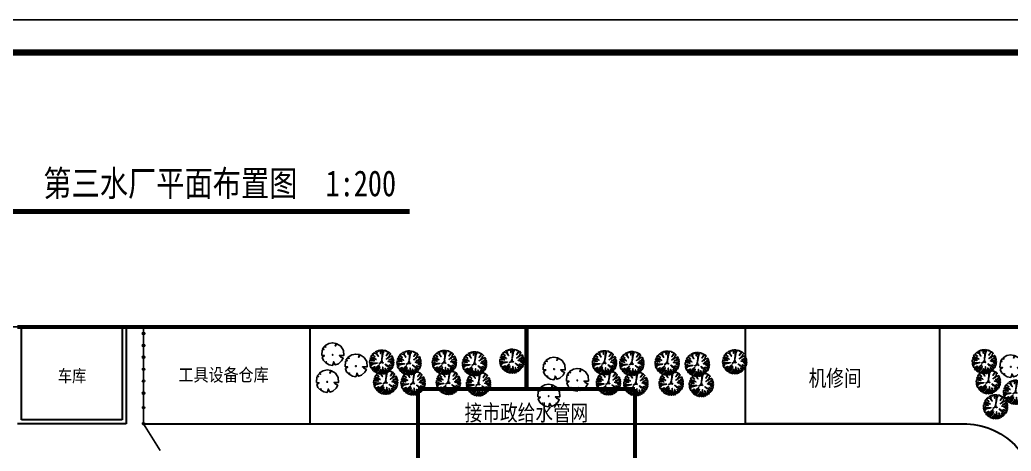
# Model space of a CAD drawing. Extents: x 301136 to 469336, y 529561 to 648381.
# Drawn here: x 351495 to 412785, y 621698 to 648381 of the extents above; entities that cross this region are included whole.
import ezdxf
from ezdxf.enums import TextEntityAlignment as Align

# ---------------------------------------------------------------- set-up
doc = ezdxf.new("R2010")
doc.units = 0
doc.header["$LTSCALE"] = 40
doc.linetypes.add('ACAD_ISO02W100', pattern=[15, 12, -3])
for name, color, linetype in [('GREEN', 80, 'Continuous'), ('PUB_TEXT', 7, 'Continuous'), ('tree', 64, 'Continuous'), ('TUBAO', 7, 'Continuous'), ('文字', 10, 'Continuous'), ('标注', 7, 'Continuous')]:
    doc.layers.add(name, color=color, linetype=linetype)
for name, color, linetype, lineweight in [('公路', 41, 'Continuous', 30), ('原有构建筑物', 1, 'ACAD_ISO02W100', 30), ('围墙', 82, '围墙', 60), ('给水管', 180, 'Continuous', 120)]:
    doc.layers.add(name, color=color, linetype=linetype, lineweight=lineweight)
doc.styles.add('HZ', font='SIMFANG.TTF', dxfattribs={"width": 0.8})
doc.styles.add('宋体', font='SimSun.ttf', dxfattribs={"width": 0.85})
doc.linetypes.add('围墙', pattern='A,20,[130,ltypeshp.shx,S=5,R=0,X=0,Y=-5],20', length=40)

# ---------------------------------------------------------------- blocks, each defined once
blk = doc.blocks.new('A$C661509B1')
at = {"layer": 'tree', "color": 72}
blk.add_lwpolyline([(5.39, 1.22), (5.2, 1.04), (4.98, 1.13), (4.64, 1.42), (4.46, 1.45), (4.57, 1.2), (4.78, 1.03), (5, 0.78), (4.86, 0.65), (4.65, 0.77), (4.55, 0.89), (4.33, 0.83), (4.52, 0.78), (4.62, 0.55), (4.43, 0.36), (4.29, 0.65), (4.15, 0.65), (3.83, 1.43), (3.96, 0.79), (3.89, 0.75), (4.1, 0.19), (3.9, 0.12), (3.83, 0.32), (3.86, 0.39), (3.75, 0.77), (3.62, 0.8), (3.63, 0.69), (3.68, 0.26), (3.6, 0.21), (3.67, 0.06), (3.43, 0.03), (3.26, 1.72), (3.24, 1.14), (3.14, 0.95), (3.06, 0.79), (3.15, 0.01), (3, 0), (2.98, 0.19), (2.84, 0.3), (2.88, 0.75), (2.74, 0.15), (2.66, 0.14), (2.62, 0.01), (2.37, 0.06), (2.79, 1.2), (2.45, 0.46), (2.28, 0.49), (2.12, 0.13), (1.66, 0.32), (1.8, 0.6), (2.05, 0.77), (2.33, 1.26), (2.51, 1.8), (2.13, 1.24), (1.81, 1.09), (1.51, 0.45), (1.13, 0.63), (1.25, 0.8), (1.27, 0.94), (1.52, 1.17), (1.87, 1.42), (1.91, 1.66), (2.35, 2.21), (1.75, 1.71), (1.7, 1.54), (1.43, 1.4), (1.23, 1.41), (1.03, 1.17), (1.03, 0.94), (0.86, 0.89), (0.61, 1.22), (0.79, 1.37), (1.04, 1.53), (1.39, 1.73), (1.24, 1.81), (0.82, 1.57), (0.66, 1.62), (0.43, 1.5), (0.14, 2.02), (0.5, 2.14), (0.53, 2.26), (0.11, 2.19), (0.04, 2.59), (0.25, 2.6), (0.82, 2.45), (1.9, 2.72), (0.84, 2.71), (0.6, 2.91), (0.34, 2.92), (0.35, 2.78), (0, 2.84), (0.03, 3.41), (1.01, 3.27), (1.22, 3.3), (0.85, 3.54), (0.53, 3.6), (0.39, 3.72), (0.14, 3.77), (0.2, 4.02), (0.8, 3.86), (1.07, 3.85), (1.66, 3.61), (1.07, 4.02), (0.75, 4.1), (0.34, 4.31), (0.6, 4.71), (0.89, 4.61), (1.33, 4.33), (0.94, 4.71), (0.66, 4.84), (1.17, 5.29), (1.32, 5.09), (1.69, 5.03), (2.17, 4.36), (1.74, 5.11), (1.91, 5.27), (1.67, 5.43), (1.45, 5.5), (2, 5.72), (2.26, 5.61), (2.09, 5.81), (2.46, 5.85), (2.63, 5.93), (2.74, 5.06), (2.8, 5.43), (2.76, 5.92), (3.27, 5.94), (3.33, 5.8), (3.23, 5.58), (3.05, 3.63), (3.38, 5.36), (3.53, 5.44), (3.56, 5.89), (4.04, 5.8), (4.13, 5.58), (4.2, 5.69), (4.71, 5.43), (4.14, 4.54), (4.84, 5.41), (5.22, 4.99), (4.93, 4.73), (4.92, 4.54), (4.14, 3.72), (4.61, 4.03), (4.79, 4.01), (5.11, 4.35), (5.3, 4.36), (5.54, 4.51), (5.77, 4.12), (5.35, 3.9), (5.31, 3.7), (4.77, 3.49), (5.44, 3.64), (5.53, 3.78), (5.78, 3.91), (5.93, 3.64), (5.68, 3.6), (5.94, 3.5), (5.97, 3.27), (4.52, 3.14), (4.93, 3.01), (5.39, 3.06), (5.57, 2.96), (5.98, 2.97), (5.95, 2.58), (5.19, 2.76), (5.54, 2.49), (5.92, 2.39), (5.81, 1.98), (4.86, 2.26), (5.49, 2), (5.54, 1.87), (5.75, 1.82), (5.53, 1.42), (3.88, 2.42), (4.3, 1.96), (4.57, 1.9), (5.03, 1.63), (5.19, 1.39), (5.39, 1.24)], dxfattribs=at)
for centre, radius in [((2.98, 2.98), 0.0684), ((3.01, 2.98), 0.0871), ((2.95, 3.01), 0.0342), ((3.01, 2.96), 0.0627), ((3.03, 3.01), 0.0401)]:
    blk.add_circle(centre, radius, dxfattribs=at)
for centre, radius, start, end in [((2.02, 3.56), 0.988, 286.1996, 356.2037), ((2.36, 2.59), 0.0659, 312.9072, 52.6703), ((2.98, 2.17), 0.684, 55.7293, 146.355), ((2.41, 2.63), 0.0521, 308.1001, 43.3101), ((2.45, 2.66), 0.0425, 324.5033, 40.2068), ((2.63, 2.86), 0.0922, 294.6232, 6.6322), ((2.65, 2.85), 0.0912, 315.953, 22.3392), ((2.7, 2.87), 0.0798, 291.6178, 27.6948), ((2.68, 2.94), 0.151, 304.7558, 19.8775), ((2.71, 2.89), 0.102, 308.7508, 34.7991), ((2.66, 2.96), 0.197, 316.4281, 17.8693), ((2.47, 3.09), 0.433, 322.891, 4.4916), ((2.68, 2.98), 0.214, 312.7204, 23.2752), ((2.92, 3.25), 0.13, 262.52, 351.5294), ((2.94, 3.29), 0.112, 263.5871, 346.9909), ((2.96, 3.32), 0.0879, 261.9901, 330.6407), ((3, 3.37), 0.0537, 243.4598, 349.885), ((3.01, 3.41), 0.0516, 238.6147, 344.8179), ((3.02, 3.47), 0.063, 240.4301, 329.0259), ((3.58, 3.27), 0.535, 157.4236, 250.0253), ((3.21, 2.93), 0.119, 144.1283, 239.9837), ((3.27, 2.89), 0.126, 161.3817, 213.6154), ((3.28, 2.89), 0.115, 162.4455, 215.6228), ((3.29, 2.87), 0.0982, 161.5741, 224.7981), ((3.31, 2.88), 0.0921, 184.2732, 242.9501), ((3.3, 2.82), 0.0404, 147.444, 237.3975), ((3.45, 2.86), 0.159, 192.3162, 217.3676), ((3.44, 2.8), 0.108, 183.0625, 214.0422), ((3.43, 2.75), 0.0674, 156.8462, 197.9309)]:
    blk.add_arc(centre, radius, start, end, dxfattribs=at)
blk = doc.blocks.new('A$C1CB2207C')
at = {"layer": 'tree', "color": 30}
blk.add_lwpolyline([(0, 2.46), (0.65, 2.43), (0.07, 1.96), (0.38, 1.23), (0.86, 0.77), (1.14, 0.91), (1.01, 0.62), (1.8, 0.16), (2.65, 0), (2.84, 0.38), (2.92, 0.89), (3.34, 0.11), (4.09, 0.37), (4.91, 1.11), (5.29, 1.78), (4.61, 2.12), (4.31, 2.44), (5.43, 2.44), (5.36, 3.73), (4.72, 4.76), (3.72, 5.38), (3.34, 4.78), (3.54, 5.46), (2.63, 5.6), (1.7, 5.4), (0.76, 4.85), (1.03, 4.53), (0.65, 4.66), (0.2, 4.09), (0.53, 3.94), (0.11, 3.84)], close=True, dxfattribs=at)
blk.add_circle((2.68, 2.63), 0.103, dxfattribs=at)

msp = doc.modelspace()

# ---------------------------------------------------------------- linework, layer by layer
at = {"layer": 'GREEN', "color": 3, "lineweight": 18}
for centre in [(359150, 628980), (359150, 628230), (359150, 627510), (359150, 626760), (359150, 626040), (359150, 625290), (359150, 624390), (359150, 623400)]:
    msp.add_circle(centre, 83.2, dxfattribs=at)
at = {"layer": 'TUBAO', "linetype": 'Continuous', "lineweight": -2}
msp.add_lwpolyline([(301136.3, 529581.4), (301136.3, 648381.4), (469336.3, 648381.4), (469336.3, 529581.4)], dxfattribs=at)
at = {"layer": 'TUBAO', "linetype": 'Continuous', "lineweight": 120, "const_width": 400}
msp.add_lwpolyline([(426014.3, 531561.4), (306136.3, 531561.4), (306136.3, 609751.1), (306136.3, 646361.4), (432319.7, 646361.4), (467336.3, 646361.4), (467336.3, 609751.1), (467336.3, 531561.4)], close=True, dxfattribs=at)
at = {"layer": '公路'}
msp.add_lwpolyline([(359150, 623400), (409820, 623400, -0.4142136), (414320, 618900), (414320, 580400, -0.4142136), (409320, 575400), (321350, 575400, -0.4142136), (316350, 580400), (316350, 613050)], format="xyb", dxfattribs=at)
at = {"layer": '原有构建筑物', "color": 0, "linetype": 'ByBlock', "lineweight": 30}
for p, q in [((351590, 623640), (351590, 629400)), ((357828.9, 629400), (357828.9, 623640)), ((358068.9, 629400), (358068.9, 623400)), ((358068.9, 623400), (351350, 623400)), ((357828.9, 623640), (351590, 623640))]:
    msp.add_line(p, q, dxfattribs=at)
for points in [[(369445.5, 623400), (369445.5, 629400)], [(396359.1, 623400), (396359.1, 629400)], [(408359.1, 629400), (408359.1, 623400)], [(408359.1, 623400), (396359.1, 623400)]]:
    msp.add_lwpolyline(points, dxfattribs=at)
at = {"layer": '围墙'}
msp.add_lwpolyline([(351350, 629400), (415320, 629400)], dxfattribs=at)
at = {"layer": '标注'}
msp.add_lwpolyline([(315350, 574400), (415320.6, 574400), (415320.6, 629400), (315350, 629400)], close=True, dxfattribs=at)
at = {"layer": '标注', "color": 3}
msp.add_lwpolyline([(359150, 629400), (359150, 623400)], dxfattribs=at)
at = {"layer": '标注'}
msp.add_lwpolyline([(359150, 623400), (360169.7, 621746.6)], dxfattribs=at)
at = {"layer": '给水管', "lineweight": -2, "const_width": 300}
msp.add_lwpolyline([(350100, 636520), (375600, 636520)], dxfattribs=at)
at = {"layer": '给水管', "linetype": 'ACAD_ISO02W100', "lineweight": -2, "const_width": 250}
for points in [[(382820, 625537.5), (382820, 629400)], [(376106, 619074.3), (376106, 625537.5)], [(376106, 625537.5), (389534, 625537.5)], [(389534, 619074.3), (389534, 625537.5)]]:
    msp.add_lwpolyline(points, dxfattribs=at)

# ---------------------------------------------------------------- block references
at = {"layer": 'tree', "linetype": 'Continuous', "xscale": 250, "yscale": 250, "zscale": 250}
for name, p in [('A$C1CB2207C', (370164.6, 627002.9)), ('A$C1CB2207C', (371602.5, 626305.4)), ('A$C661509B1', (373117.8, 626466.6)), ('A$C661509B1', (374809.7, 626420.7)), ('A$C661509B1', (376993.7, 626449.8)), ('A$C661509B1', (378857.4, 626362.5)), ('A$C661509B1', (381169.4, 626525.1)), ('A$C661509B1', (386890.8, 626425.4)), ('A$C661509B1', (388582.7, 626379.6)), ('A$C661509B1', (390766.7, 626408.7)), ('A$C661509B1', (392630.4, 626321.4)), ('A$C661509B1', (394942.4, 626483.9)), ('A$C661509B1', (410374.9, 626495.1)), ('A$C1CB2207C', (412092.9, 626259.9)), ('A$C1CB2207C', (383853.5, 626117.2)), ('A$C1CB2207C', (369832.6, 625328.1)), ('A$C661509B1', (373367.3, 625220.7)), ('A$C661509B1', (375059.1, 625174.9)), ('A$C661509B1', (377243.1, 625203.9)), ('A$C661509B1', (379106.8, 625116.7)), ('A$C1CB2207C', (385291.5, 625419.7)), ('A$C661509B1', (387140.3, 625179.6)), ('A$C661509B1', (388832.1, 625133.7)), ('A$C661509B1', (391016.1, 625162.8)), ('A$C661509B1', (392879.8, 625075.6)), ('A$C661509B1', (410624.3, 625249.2)), ('A$C1CB2207C', (383521.6, 624442.4)), ('A$C661509B1', (412308.6, 624602.8)), ('A$C661509B1', (411073.3, 623704.4))]:
    msp.add_blockref(name, p, dxfattribs=at)

# ---------------------------------------------------------------- texts
at = {"layer": 'PUB_TEXT', "color": 0, "linetype": 'ByBlock', "lineweight": 18, "style": '宋体', "width": 0.85}
for s, height, p in [('车库', 759.49, (353845.4, 625976.5)), ('工具设备仓库', 800, (361308.5, 626020))]:
    msp.add_text(s, height=height, dxfattribs=at).set_placement(p)
at = {"layer": '文字', "style": 'HZ', "width": 0.8}
for s, height, p in [('第三水厂平面布置图  1:200', 1600, (363852.5, 638267.4)), ('接市政给水管网 ', 1000, (383089.8, 624076.1))]:
    msp.add_text(s, height=height, dxfattribs=at).set_placement(p, align=Align.MIDDLE_CENTER)
msp.add_text('机修间', height=1000, dxfattribs=at).set_placement((400262.8, 625721.4))

doc.saveas('drawing.dxf')
